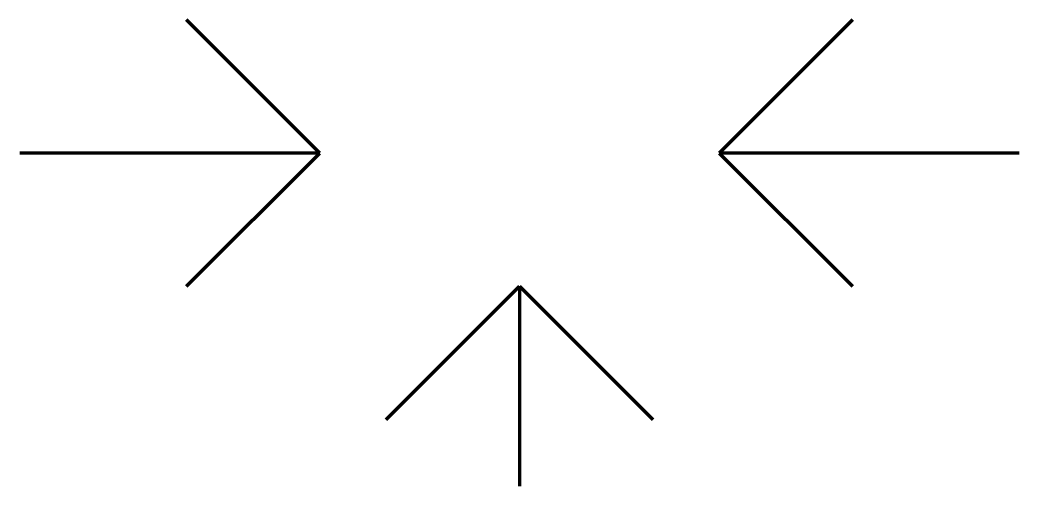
# Model space of a CAD drawing. Header units: millimetres. Extents: x 0 to 15, y -5 to 2.
import ezdxf

# ---------------------------------------------------------------- set-up
doc = ezdxf.new("R2010")
doc.units = ezdxf.units.MM
doc.layers.get('0').update_dxf_attribs({"linetype": 'CONTINUOUS', "lineweight": 0})

msp = doc.modelspace()

# ---------------------------------------------------------------- linework, layer by layer
at = {"color": 7, "linetype": 'CONTINUOUS', "lineweight": 70}
for p, q in [((4.5, 0), (2.5, 2)), ((12.5, 2), (10.5, 0)), ((4.5, 0), (0, 0)), ((2.5, -2), (4.5, 0)), ((15, 0), (10.5, 0)), ((10.5, 0), (12.5, -2)), ((5.5, -4), (7.5, -2)), ((7.5, -2), (9.5, -4)), ((7.5, -2), (7.5, -5))]:
    msp.add_line(p, q, dxfattribs=at)

doc.saveas('drawing.dxf')
